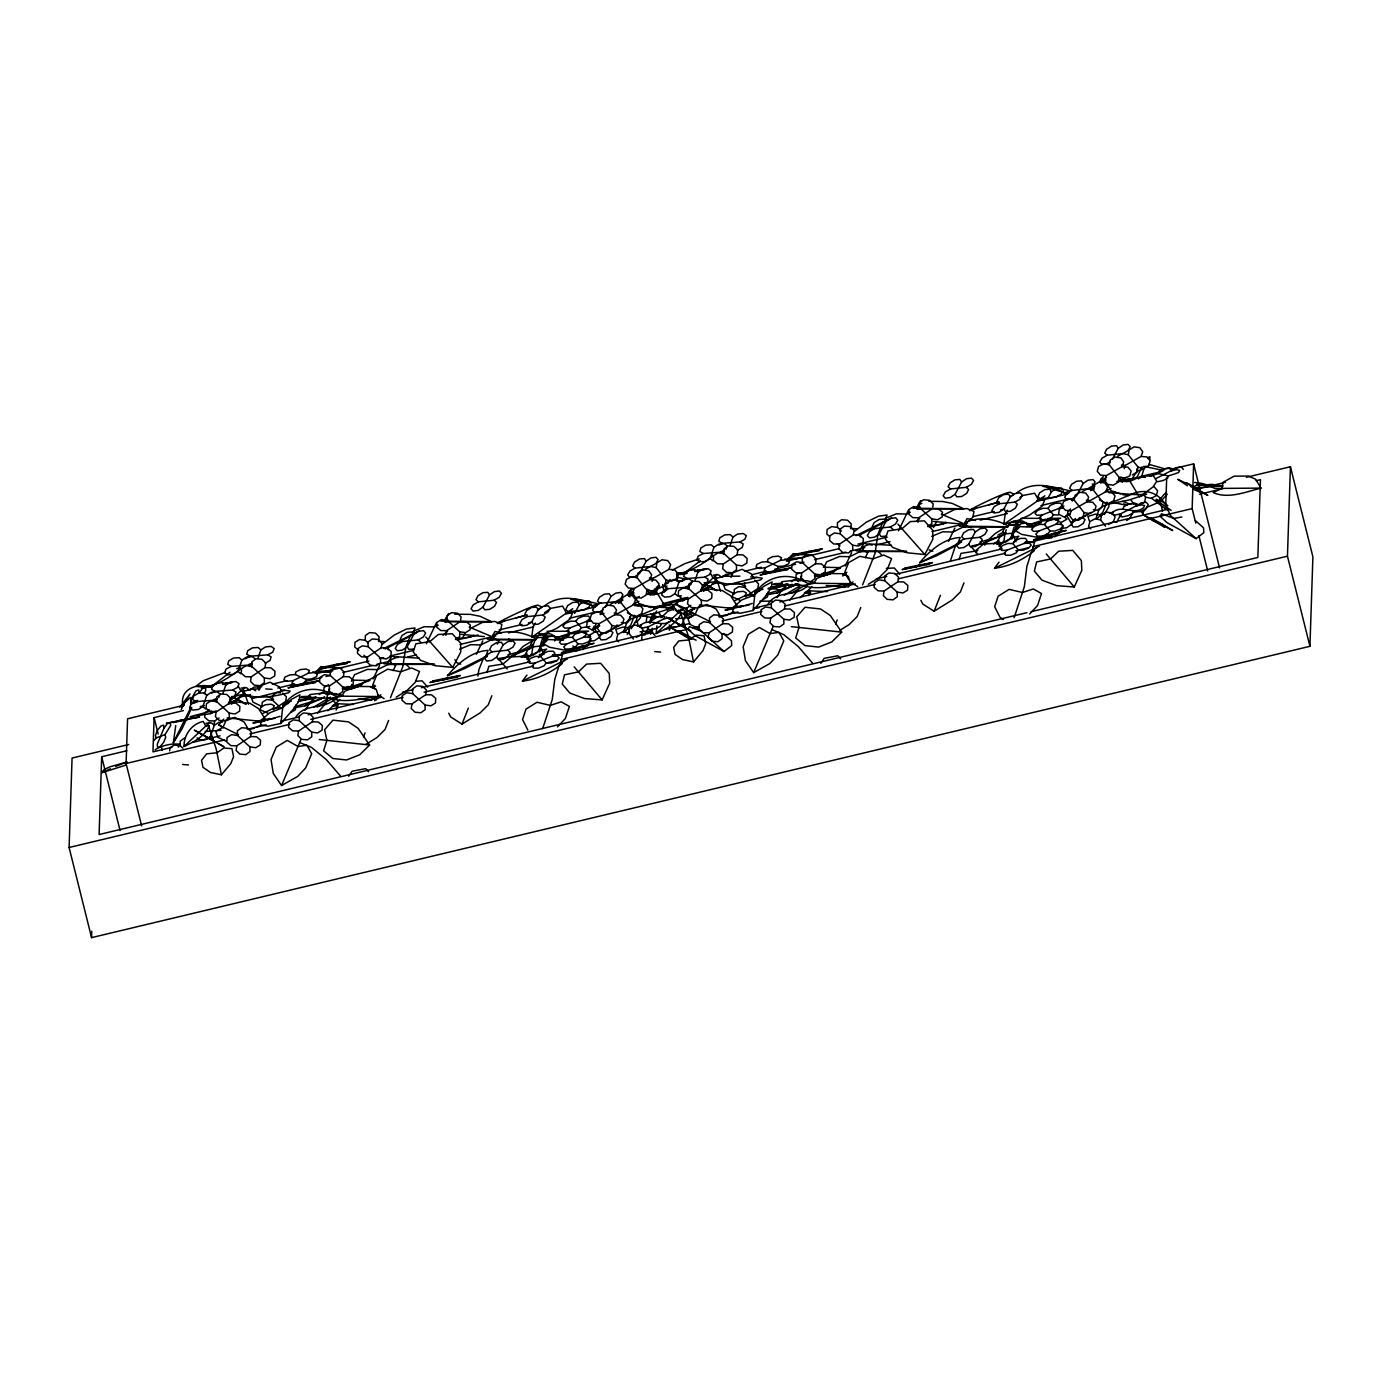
<?xml version="1.0" encoding="UTF-8"?>
<svg xmlns="http://www.w3.org/2000/svg" width="1382" height="1382" viewBox="0 0 1382 1382"><rect width="100%" height="100%" fill="white"/><g stroke="black" fill="none" stroke-linecap="round" stroke-linejoin="round"><path stroke-width="1.5" d="M1246.391 477.274L1290.425 466.736L1312.9 556.86L1309.929 646.31L91.575 937.635L69.1 847.494L72.071 758.062L128.681 744.518M91.575 937.635L91.782 931.243M126.868 750.737L101.681 756.766L99.107 834.538L1026.93 612.675M141.638 825.9L126.09 763.503L127.576 718.778L184.238 705.217M183.443 710.59L154.093 717.621L152.953 751.877L171.834 747.368M1166.684 477.619L1165.613 509.751L1029.331 542.331M1195.776 523.139L1192.148 508.593L1193.633 463.868L1170.554 469.379M1309.929 646.31L1287.454 556.186L1290.425 466.736M545.475 640.833L545.614 637.638L542.02 637.897M1017.584 527.941L1017.722 524.745L1008.756 525.402L995.334 533.417L987.802 540.362L984.71 545.182M1149.755 459.688L1149.928 456.682L1147.63 457.701M169.692 750.892L169.9 747.8L174.426 745.002L180.282 745.831L182.908 748.249M261.924 706.91L262.235 702.263L266.761 699.465L272.6 700.294L281.375 708.361M295.696 705.096L295.385 709.726L290.859 712.525M388.169 649.765L388.377 646.672M641.714 639.555L642.025 634.925L646.534 632.11L652.39 632.939L655.016 635.357M677.025 601.274L676.817 604.366L680.911 607.907L686.802 608.08L690.845 605.368M734.032 594.018L734.343 589.388L738.869 586.573L744.725 587.402L753.484 595.469M767.805 592.204L767.494 596.834L762.985 599.65M860.278 536.872L860.485 533.78M590.598 638.121L590.339 641.473L582.72 649.678M1062.706 525.246L1062.447 528.598L1054.846 536.786M184.065 746.453C183.668 735.017 191.856 723.736 203.223 721.456L205.78 726.051L209.218 725.688C205.192 736.243 193.774 741.961 184.065 746.453L209.667 722.389M661.062 617.685L668.007 611.172L675.332 608.564L677.888 613.159L681.326 612.813C677.301 623.351 665.882 629.069 656.174 633.561L656.934 625.839M191.839 707.601L181.975 728.97L173.337 742.756L175.739 725.55M646.258 622.125L646.845 616.32M280.926 723.408L294.28 708.085L299.272 700.536L299.911 694.818L291.516 699.309L282.671 707.705L269.628 712.853L261.163 720.177L260.611 725.205L268.143 726.155L280.926 723.408L282.999 704.889M753.035 610.516L766.388 595.21L771.398 587.644L772.037 581.926L763.624 586.417L754.797 594.813L741.737 599.961L733.289 607.303L732.719 612.312L740.268 613.263L753.035 610.516L755.108 591.997M629 629.449L634.649 615.249M1101.109 516.557L1106.965 501.96M544.56 612.744L550.917 608.322L562.56 606.128L566.499 613.021L572.528 613.107L569.937 619.205L557.292 628.015L547.151 632.818L531.725 637.257L533.107 626.633L535.335 623.109M1019.847 497.641L1023.026 495.43L1034.669 493.236L1038.608 500.129L1044.637 500.215L1042.045 506.313L1029.4 515.123L1019.26 519.943L1003.833 524.365L1005.215 513.741L1007.461 510.217M374.677 700.778L375.334 696.511M477.913 676.092L478.898 669.7L483.769 657.417L487.587 655.673M950.35 561.075L955.878 544.543L961.613 541.917L919.6 562.768C929.896 550.572 943.561 538.514 960.196 537.477L957.726 543.834L959.073 543.903L937.1 555.547L919.6 562.768M213.968 725.55L214.694 720.955L219.082 718.035M216.11 712.041L215.385 716.636L219.168 720.368L225.059 720.851L229.308 717.811L229.205 713.147L216.801 701.711L210.945 700.899L206.436 703.697L206.125 708.344L210.219 711.868L216.11 712.041L229.896 702.816L235.804 702.989L239.898 706.513L239.587 711.16L235.061 713.958L229.205 713.147M229.896 702.816L230.621 698.221L226.838 694.49L220.947 693.989L216.698 697.046L216.801 701.711M236.806 745.796L236.08 750.391L239.863 754.123L245.754 754.624L250.004 751.566L249.9 746.902L237.497 735.466L231.64 734.654L227.114 737.452L226.803 742.099L230.915 745.624L236.806 745.796L250.591 736.571L256.482 736.744L260.576 740.268L260.265 744.915L255.756 747.714L249.9 746.902M251.213 676.852L250.505 681.447L254.288 685.178L260.179 685.679L264.411 682.622L264.325 677.957L251.904 666.521L246.065 665.709L241.539 668.508L241.228 673.155L245.322 676.679L251.213 676.852L265.016 667.627L270.907 667.8L275.001 671.324L274.69 675.971L270.164 678.769L264.325 677.957M250.591 736.571L251.317 731.976L247.533 728.245L241.643 727.744L237.393 730.802L237.497 735.466M265.016 667.627L265.724 663.032L261.941 659.3L256.05 658.799L251.818 661.857L251.904 666.521M273.256 709.709L285.711 701.382L286.42 696.787L282.636 693.056M298.581 731.026L297.856 735.621L301.639 739.353L307.53 739.854L311.779 736.796L311.676 732.132L299.272 720.696L293.416 719.884L288.89 722.682L288.579 727.329L292.673 730.853L298.581 731.026L312.367 721.801L318.257 721.974L322.351 725.498L322.041 730.145L317.532 732.944L311.676 732.132M312.367 721.801L313.092 717.206L309.292 713.475L303.401 712.974L299.168 716.031L299.272 720.696M329.572 685.835L323.682 685.662L319.588 682.138L319.898 677.491L324.425 674.692L330.281 675.504L342.684 686.94L348.523 687.752L353.049 684.954L353.36 680.307L349.266 676.783L343.375 676.61L329.572 685.835L328.864 690.43L332.647 694.161L336.569 694.49M343.375 676.61L344.101 672.015L340.3 668.283L334.409 667.8L330.177 670.84L330.281 675.504L326.014 676.506M367.439 657.003L366.714 661.598L370.497 665.329L376.388 665.83L380.637 662.773L380.534 658.108L368.13 646.69L362.274 645.86L357.748 648.676L357.437 653.306L361.531 656.847L367.439 657.003L381.225 647.795L387.115 647.968L391.21 651.492L390.899 656.122L386.39 658.938L380.534 658.108M381.225 647.795L381.95 643.2L378.167 639.469L372.276 638.968L368.027 642.025L368.13 646.69M411.957 703.904L411.249 708.5L415.032 712.231L420.923 712.732L425.155 709.674L425.069 705.01L412.648 693.591L406.809 692.762L402.283 695.578L401.972 700.208L406.066 703.749L411.957 703.904L425.76 694.697L431.65 694.87L435.745 698.394L435.434 703.023L430.908 705.839L425.069 705.01M425.76 694.697L426.468 690.102L422.685 686.37L416.794 685.869L412.562 688.927L412.648 693.591M445.868 635.288L446.593 630.693L460.379 621.485L466.27 621.641L470.364 625.182L470.053 629.812L465.544 632.628L459.688 631.799L447.284 620.38L441.428 619.551L436.902 622.366L436.591 626.996L440.685 630.52L446.593 630.693M460.621 619.948L461.104 616.89L457.304 613.159L451.43 612.658L447.181 615.716L447.284 620.38M686.094 612.658L686.802 608.08M688.219 599.149L687.493 603.744L691.294 607.475L697.184 607.976L701.417 604.919L701.313 600.254L688.91 588.818L683.071 588.006L678.545 590.805L678.234 595.452L682.328 598.976L688.219 599.149L702.021 589.924L707.912 590.097L712.006 593.621L711.695 598.268L707.169 601.066L701.313 600.254M702.021 589.924L702.73 585.329L698.947 581.597L693.056 581.114L688.806 584.154L688.91 588.818M708.914 632.904L708.189 637.499L711.989 641.231L717.863 641.732L722.112 638.674L722.009 634.01L709.605 622.591L703.749 621.762L699.24 624.56L698.929 629.207L703.023 632.731L708.914 632.904L722.7 623.679L728.608 623.852L732.702 627.393L732.391 632.023L727.865 634.822L722.009 634.01M723.339 563.96L722.613 568.555L726.396 572.286L732.287 572.787L736.537 569.73L736.433 565.065L724.03 553.646L718.174 552.817L713.648 555.616L713.337 560.263L717.431 563.787L723.339 563.96L737.124 554.735L743.015 554.908L747.109 558.449L746.798 563.079L742.289 565.877L736.433 565.065M722.7 623.679L723.425 619.084L719.642 615.353L713.751 614.869L709.502 617.927L709.605 622.591M737.124 554.735L737.85 550.14L734.049 546.408L728.176 545.925L723.926 548.982L724.03 553.646M745.485 596.748L757.82 588.507L758.545 583.912L754.745 580.181M770.69 618.134L769.964 622.729L773.747 626.461L779.638 626.962L783.888 623.904L783.784 619.24L771.381 607.821L765.524 606.992L761.016 609.79L760.705 614.437L764.799 617.961L770.69 618.134L784.475 608.909L790.366 609.082L794.46 612.606L794.149 617.253L789.64 620.052L783.784 619.24M784.475 608.909L785.201 604.314L781.417 600.583L775.527 600.099L771.277 603.157L771.381 607.821M801.698 572.943L795.79 572.77L791.696 569.246L792.007 564.599L796.533 561.8L802.389 562.629L814.793 574.048L820.649 574.86L825.158 572.062L825.469 567.432L821.374 563.891L815.484 563.735L801.698 572.943L800.973 577.538L804.756 581.269M815.484 563.735L816.209 559.14L812.426 555.391L806.535 554.908L802.286 557.965L802.389 562.629M852.642 545.216L852.746 549.881L848.496 552.938L842.623 552.455L838.822 548.723L839.548 544.128L853.333 534.903L859.241 535.076L863.335 538.6L863.024 543.247L858.498 546.045L852.642 545.216L840.239 533.798L834.383 532.986L829.874 535.784L829.563 540.431L833.657 543.955L839.548 544.128M853.333 534.903L854.059 530.308L850.275 526.577L844.385 526.076L840.135 529.133L840.239 533.798M884.083 591.03L883.357 595.625L887.14 599.356L893.031 599.84L897.281 596.782L897.177 592.118L884.774 580.699L878.917 579.887L874.391 582.686L874.08 587.333L878.175 590.857L884.083 591.03L897.868 581.805L903.759 581.977L907.853 585.502L907.542 590.149L903.033 592.947L897.177 592.118M897.868 581.805L898.594 577.21L894.793 573.478L888.92 572.977L884.67 576.035L884.774 580.699M917.976 522.396L918.702 517.801L931.14 509.492M932.729 507.056L933.213 503.998L929.43 500.267L923.539 499.766L919.289 502.823L919.393 507.488L931.796 518.906L937.652 519.736L942.178 516.937L942.489 512.29L938.395 508.766M602.068 612.986L602.984 608.132L607.855 605.161L613.591 605.955L616.527 609.998L614.817 614.731L599.132 623.662L593.31 623.213L590.028 619.361L591.341 614.558L596.437 611.863L602.068 612.986L611.88 625.424L617.495 626.547L622.591 623.835L623.921 619.032L620.622 615.18L614.817 614.731M611.88 625.424L610.965 630.261L606.076 633.25L600.358 632.455L597.404 628.413L599.132 623.662M633.802 604.539L639.607 604.988L642.906 608.84L641.576 613.643L636.48 616.337L630.866 615.215L621.036 602.777L621.969 597.94L626.841 594.968L632.576 595.746L635.513 599.805L633.802 604.539L618.1 613.47L614.23 613.159M637.171 577.797L638.087 572.96L642.958 569.971L648.694 570.766L651.648 574.808L649.92 579.559L634.234 588.49L628.43 588.041L625.13 584.189L626.461 579.386L631.539 576.674L637.171 577.797L646.983 590.235L652.615 591.358L657.711 588.663L659.024 583.86L655.742 580.008L649.92 579.559M630.866 615.215L629.933 620.069L625.061 623.04L621.244 622.522M633.44 639.054L628.534 632.835L629.449 627.981L634.321 625.01L640.056 625.787L643.01 629.847L641.283 634.58L636.307 637.413M646.983 590.235L646.068 595.089L641.196 598.061L635.461 597.266L632.524 593.223L634.234 588.49M668.905 569.349L674.71 569.799L678.009 573.651L676.696 578.453L671.6 581.148L665.969 580.025L656.156 567.605L657.072 562.75L661.943 559.779L667.679 560.556L670.615 564.616L668.905 569.349L653.22 578.281L649.35 577.987M665.969 580.025L665.053 584.88L660.181 587.851L656.346 587.333M1074.177 500.094L1075.092 495.257L1079.964 492.268L1085.699 493.063L1088.636 497.105L1086.926 501.856L1071.24 510.787L1065.418 510.338L1062.136 506.486L1063.449 501.683L1068.545 498.971L1074.177 500.094L1083.989 512.532L1089.621 513.655L1094.699 510.96L1096.03 506.158L1092.73 502.305L1086.926 501.856M1083.989 512.532L1083.073 517.386L1078.202 520.358L1072.467 519.563L1069.513 515.521L1071.24 510.787M1105.911 491.647L1111.715 492.096L1115.015 495.948L1113.685 500.75L1108.606 503.445L1102.974 502.322L1093.162 489.902L1094.078 485.047L1098.949 482.076L1104.684 482.854L1107.621 486.913L1105.911 491.647L1090.225 500.578L1086.338 500.284M1109.28 464.905L1110.195 460.068L1115.084 457.097L1120.802 457.874L1123.756 461.933L1122.029 466.667L1106.343 475.598L1100.538 475.149L1097.239 471.297L1098.569 466.494L1103.665 463.782L1109.28 464.905L1119.092 477.343L1124.723 478.466L1129.82 475.771L1131.132 470.968L1127.85 467.116L1122.029 466.667M1102.974 502.322L1102.059 507.177L1097.187 510.148L1093.352 509.63M1105.548 526.162L1100.642 519.943L1101.575 515.089L1106.446 512.117L1112.182 512.912L1115.119 516.954L1113.408 521.688L1108.416 524.538M1119.092 477.343L1118.176 482.197L1113.305 485.168L1107.569 484.374L1104.633 480.331L1106.343 475.598M1141.014 456.457L1146.835 456.906L1150.118 460.759L1148.805 465.561L1143.709 468.273L1138.077 467.151L1128.265 454.713L1129.18 449.858L1134.069 446.887L1139.787 447.682L1142.741 451.724L1141.014 456.457L1125.328 465.388L1121.458 465.095M1138.077 467.151L1137.161 471.988L1132.29 474.959M1143.501 494.549L1145.574 497.192L1144.659 502.046L1139.787 505.017L1135.952 504.482M595.901 624.388L594.986 629.086L598.976 635.755L619.015 625.303M630.088 593.897L631.004 589.198M1102.197 481.022L1103.112 476.306M295.333 674.571L295.869 671.928L300.464 669.579L306.182 669.009L309.413 670.598L308.082 673.328L293.243 680.583L287.473 681.326L283.915 679.892L284.847 677.197L289.684 674.952L295.333 674.571L305.992 679.322L311.641 678.942L316.478 676.696L317.411 674.001L313.852 672.568L308.082 673.328M305.992 679.322L305.457 681.982L300.861 684.332L295.143 684.902L291.913 683.313L293.243 680.583M767.442 561.697L767.977 559.036L772.573 556.687L778.291 556.117L781.521 557.706L780.191 560.436L765.369 567.691L759.582 568.434L756.04 567.017L756.973 564.322L761.793 562.059L767.442 561.697L778.101 566.43L783.749 566.067L788.586 563.804L789.519 561.109L785.961 559.693L780.191 560.436M778.101 566.43L777.565 569.09L772.987 571.44L767.252 572.01L764.039 570.42L765.369 567.691M651.077 621.658L651.751 619.516L656.312 617.08L661.892 615.923L664.915 616.752L663.464 619.067L648.728 626.633L643.096 627.946L639.745 627.29L640.799 625.044C650.196 617.218 662.013 628.482 671.393 620.639L672.447 618.41L669.095 617.737L663.464 619.067M661.114 624.042L660.458 626.184L655.88 628.62L650.317 629.777L647.294 628.948L648.728 626.633M1123.186 508.783L1123.86 506.624L1128.438 504.205L1134 503.031L1137.023 503.86L1135.589 506.175L1120.837 513.741L1115.205 515.071L1111.854 514.398L1112.907 512.169C1122.305 504.326 1134.121 515.59 1143.519 507.764L1144.572 505.518L1141.221 504.862L1135.589 506.175M1133.24 511.15L1132.566 513.292L1128.006 515.728L1122.426 516.885L1119.403 516.056L1120.837 513.741M1149.617 476.185L1158.306 473.594L1158.962 471.435L1163.54 469.016L1169.103 467.842L1172.143 468.688L1170.692 470.986L1155.957 478.552M1170.692 470.986L1176.324 469.673L1179.675 470.346L1178.621 472.575L1168.343 475.961L1167.686 478.103L1163.108 480.539L1157.546 481.713M486.982 672.447L488.9 666.279L502.962 664.051L511.34 656.916L525.367 656.174L529.531 660.872M959.091 559.555L961.008 553.387L975.07 551.159L983.448 544.024L997.493 543.281L1001.639 547.98M542.677 728.625L552.264 699.499L554.752 679.408L559.105 665.347L564.34 660.51M1014.146 617.668L1024.373 586.607L1026.861 566.516L1031.214 552.455L1036.448 547.618M216.974 698.463L213.623 700.242L196.037 701.59L190.992 704.25L189.559 707.826L192.634 710.054L198.265 709.502L202.86 706.53L206.782 695.301L211.394 692.33L217.009 691.777L220.084 694.006L218.65 697.582M223.003 693.038L225.767 685.092L230.362 682.121L235.994 681.568L239.069 683.796L237.635 687.372L232.591 690.033L215.022 691.38L211.653 693.159M197.056 737.867L200.131 740.096L205.763 739.543L210.358 736.571L214.279 725.343L218.874 722.371L222.64 722.009M252.077 663.274L248.725 665.053L231.14 666.4L226.112 669.061L224.679 672.637L227.736 674.865L233.368 674.312L237.98 671.341L241.885 660.112L246.497 657.141L252.129 656.588L255.204 658.817M258.106 657.849L260.87 649.92L265.482 646.931L271.114 646.396L274.189 648.607L272.738 652.183L267.711 654.861L250.125 656.191L245.098 658.851M336.12 710.072L338.314 703.784M674.986 593.638L678.89 582.409L683.503 579.438L689.134 578.885L692.209 581.114L690.758 584.69L685.731 587.35L668.145 588.697L663.118 591.358L661.667 594.934L664.742 597.162L670.374 596.609L674.986 593.638L677.716 596.057L681.395 595.849M695.111 580.146L697.875 572.217L702.488 569.229L708.12 568.693L711.177 570.904L709.743 574.48L704.716 577.158L687.13 578.488L682.103 581.148M694.749 609.117L691 609.479L686.388 612.451L682.466 623.679L677.871 626.651M701.728 561.783L705.494 561.42L710.089 558.449L714.01 547.22L718.605 544.249L724.237 543.696L727.312 545.925L725.878 549.5M730.214 544.957L732.996 537.028L737.591 534.057L743.222 533.504L746.297 535.715L744.863 539.308L739.819 541.969L722.25 543.299L718.882 545.078M808.781 595.607L810.422 590.891M652.079 581.442L653.22 578.281M1124.188 468.55L1125.328 465.388M447.474 675.66L485.6 656.726L488.088 650.369C471.452 651.388 457.788 663.464 447.474 675.66L464.991 668.439L485.341 657.746M363.501 736.848L365.073 732.857M390.484 697.685L402.87 666.418L405.807 647.26L410.679 634.994L416.397 632.369M388.618 720.454L385.025 729.506L376.958 737.522L366.04 744.293M448.735 713.198L450.705 716.964L462.003 724.116L468.308 708.171M491.854 695.768L488.261 704.82L480.193 712.836L462.003 724.116M627.549 622.487L628.879 619.136M835.609 623.956L837.198 619.965M862.593 584.811L874.979 553.526L877.915 534.368L882.787 522.102L888.522 519.477M860.744 607.562L857.151 616.631L849.066 624.647L839.98 630.278M920.844 600.306L922.813 604.072L934.111 611.224L940.434 595.279M963.962 582.876L960.386 591.945L952.302 599.961L934.111 611.224M163.905 728.279L157.289 744.259L157.548 747.403L160.295 746.522L163.767 742.203L165.754 737.159L165.011 734.619L170.712 725.377L170.211 722.527L167.326 723.753L163.905 728.279L163.646 725.135L160.917 725.999L157.444 730.335L155.44 735.379L156.183 737.919L153.851 740.666M281.548 785.529L297.717 776.425L305.681 767.943L311.676 753.743L306.89 745.261L298.011 746.47L287.249 740.407L276.296 747.075L271.027 759.547L273.308 773.488L281.548 785.529L300.965 739.456M753.656 672.654L769.826 663.533L777.79 655.068L783.784 640.851L778.999 632.369L770.12 633.578L759.374 627.514L748.405 634.183L743.136 646.672L745.416 660.613L753.656 672.654L773.074 626.582M204.363 693.609L205.832 690.188L205.331 687.355L202.446 688.564L199.008 693.09L198.749 689.946L196.019 690.81L190.543 700.19L191.286 702.73L197.54 700.398M623.334 632.559L624.802 629.155M676.472 580.716L677.94 577.313L677.439 574.463M258.918 690.361L260.991 685.558L269.974 682.207L279.043 686.647L281.703 691.017M731.026 577.469L733.116 572.666L742.082 569.315L751.152 573.755L753.812 578.125M602.12 699.897L609.704 683.192L609.255 673.483L600.634 663.291L586.573 664.103L578.419 671.859L564.495 674.831L562.267 684.09L569.833 693.038L584.569 698.566L602.12 699.897L574.169 666.85M1074.246 587.005L1081.83 570.3L1081.363 560.591L1072.743 550.399L1058.698 551.211L1050.527 558.984L1036.604 561.938L1034.375 571.198L1041.959 580.146L1056.694 585.674L1074.246 587.005L1046.278 553.957M1141.636 476.531L1143.951 468.774L1146.127 466.131M351.374 681.24L354.518 674.71L367.405 669.372L377.614 669.596L390.64 663.205L395.753 665.26L393.162 670.633M373.105 678.942L379.549 665.571M426.364 643.77L436.401 622.902M476.341 654.256L482.784 640.885M497.261 644.167L498.988 640.574L493.875 638.519L480.85 644.91L470.64 644.686L459.584 649.264M664.5 590.978L666.953 585.882M669.959 579.663L668.352 582.979L664.88 584.292L662.686 586.935M824.277 566.724L826.626 561.835L839.513 556.48L849.723 556.704L862.748 550.312L867.879 552.368L865.287 557.758M845.214 566.05L851.658 552.679M898.473 530.878L908.527 510.01M948.449 541.364L954.893 527.993M1136.626 478.086L1142.068 466.77M262.476 713.63L272.962 708.517L274.292 705.787L271.079 704.198L265.344 704.751L260.749 707.118L260.213 709.761L267.762 713.112M734.602 600.755L745.071 595.625L746.418 592.895L743.188 591.306L737.452 591.876L732.875 594.225L732.339 596.869L739.871 600.237M594.312 626.029L592.412 629.898L594.83 632.058L598.147 631.712M669.303 630.365L671.186 626.495M1099.64 481.817L1101.54 477.947M1132.031 478.777L1136.989 471.4L1143.951 468.774M181.249 709.467L184.652 702.609L190.457 697.461L191.545 703.334M173.337 742.756L190.975 707.169M654.222 594.865L656.761 589.734L659.663 587.16M649.16 622.384L653.807 613.003M665.917 588.577L664.016 592.394L662.565 584.569M656.623 610.965L649.989 623.386M452.709 667.42L460.759 652.045L460.586 643.114L452.277 633.733L438.249 634.476L429.871 641.611L415.809 643.839L413.253 652.062L420.543 660.302L435.14 665.692L452.709 667.42L425.777 636.998M924.817 554.528L932.867 539.153L932.695 530.239L924.403 520.859L910.358 521.584L901.98 528.719L887.918 530.947L885.361 539.17L892.668 547.41L907.266 552.8L924.817 554.528L897.903 524.106M407.172 646.811L413.684 634.58L418.504 631.298L423.566 630.658L425.621 633.042L423.393 636.947L418.262 639.883L402.577 641.507L397.463 644.461L395.217 648.365L397.29 650.749L402.335 650.093L407.172 646.811L408.882 649.419L413.788 649.039M462.607 637.931L465.181 633.111M482.992 607.147L489.504 594.916L494.324 591.634L499.386 590.978L501.441 593.362L499.213 597.283L494.082 600.22L478.414 601.844L473.283 604.78L471.037 608.685L473.11 611.069L478.155 610.429L482.992 607.147L484.702 609.738L489.608 609.358L494.601 606.249L496.501 602.379L494.082 600.22M496.604 657.124L503.117 644.876L507.954 641.611L512.998 640.954L515.071 643.338L512.826 647.242L507.712 650.179L492.027 651.82L486.896 654.757L484.667 658.661L486.723 661.045L491.785 660.389L496.604 657.124L498.315 659.715L503.238 659.335L508.213 656.225L510.113 652.356L507.712 650.179M531.725 621.935L538.22 609.704L543.057 606.422L548.118 605.765L550.174 608.149L547.928 612.053L542.815 615.007L527.129 616.631L522.016 619.568L519.77 623.472L521.843 625.856L526.888 625.2L531.725 621.935L533.435 624.526L538.341 624.146L543.333 621.036L545.216 617.167L542.815 615.007M554.597 640.954L556.1 638.346L554.027 635.962L548.982 636.618L544.145 639.901L537.633 652.131L532.813 655.396L527.751 656.053L525.696 653.669L527.924 649.765L533.055 646.828L544.145 645.67M574.653 613.366L579.248 604.711L584.085 601.429L589.147 600.773L591.202 603.157M605.212 607.303L611.017 596.368L615.854 593.085L620.915 592.446L622.971 594.83L620.725 598.734L615.612 601.671L599.926 603.295L594.813 606.249L592.567 610.153L594.64 612.537L599.684 611.88L602.915 609.704M589.527 641.283L594.571 640.626L599.408 637.361L601.481 633.474M645.429 569.177L655.845 563.545L658.091 559.641L656.018 557.257L650.974 557.913L646.137 561.178L639.624 573.426L634.804 576.691L629.743 577.348L627.687 574.964L629.916 571.06L635.046 568.123L650.732 566.482L656.156 567.605M879.28 533.936L885.793 521.688L890.63 518.423L895.674 517.766L897.747 520.15L895.501 524.054L890.371 526.991L874.702 528.632L869.572 531.569L867.343 535.473L869.399 537.857L874.461 537.201L879.28 533.936L880.99 536.527L885.897 536.147M933.386 527.578L936.08 522.517M955.1 494.255L961.613 482.024L966.45 478.742L971.494 478.103L973.567 480.487L971.321 484.391L966.208 487.328L950.522 488.952L945.392 491.906L943.163 495.81L945.219 498.194L950.28 497.537L955.1 494.255L956.81 496.864L961.734 496.483L966.709 493.357L968.609 489.487L966.208 487.328M968.73 544.232L975.226 532.001L980.063 528.719L985.124 528.062L987.18 530.446L984.934 534.35L979.821 537.304L964.135 538.928L959.022 541.865L956.776 545.769L958.832 548.153L963.893 547.514L968.73 544.232L970.44 546.823L975.347 546.443L980.339 543.333L982.222 539.464L979.821 537.304M1003.833 509.042L1010.346 496.812L1015.165 493.529L1020.227 492.873L1022.283 495.274L1020.054 499.178L1014.924 502.115L999.255 503.739L994.124 506.676L991.879 510.597L993.952 512.981L998.996 512.325L1003.833 509.042L1005.543 511.634L1010.449 511.254L1015.442 508.144L1017.342 504.275L1014.924 502.115M1028.208 525.454L1026.152 523.07L1021.091 523.726L1016.254 527.008L1009.758 539.239L1004.921 542.521M1048.109 497.935L1051.374 491.819L1054.587 489.643M1083.142 483.475L1076.63 495.723L1071.793 498.988L1066.749 499.645L1064.676 497.261L1066.921 493.357L1072.052 490.42L1087.72 488.779L1092.851 485.842L1095.08 481.938L1093.024 479.554L1087.962 480.21L1083.142 483.475L1081.432 480.884L1076.526 481.264L1071.534 484.374L1069.633 488.243L1072.052 490.42M1061.635 528.39L1066.697 527.751L1071.516 524.469L1073.589 520.582M1112.424 459.239L1118.245 448.304L1123.082 445.021L1128.144 444.365L1130.2 446.749L1127.954 450.653L1122.84 453.59L1107.155 455.231L1102.041 458.168L1099.796 462.072L1101.851 464.456L1106.913 463.799L1110.126 461.623M590.46 604.47L588.957 607.061L583.843 610.015L568.157 611.639L565.756 609.479L567.657 605.61L572.632 602.483L577.555 602.103L579.248 604.711M588.214 637.603L589.699 634.994L594.83 632.058M617.115 624.871L615.629 627.48L610.498 630.417L612.917 632.593L611.017 636.463L606.024 639.572L601.118 639.952L599.408 637.361M645.74 632.818L647.985 628.896M1062.568 491.577L1061.082 494.186L1055.952 497.123L1040.283 498.747L1036.863 500.716M1060.322 524.711L1061.808 522.102L1066.939 519.166L1064.537 517.006M1117.848 519.926L1120.094 516.022M387.34 663.826L391.797 656.156L398.102 657.556M444.192 621.157L448.666 613.487M490.575 639.14L495.032 631.47L501.338 632.87M859.449 550.934L863.905 543.264L872.318 545.13M916.301 508.265L920.775 500.595M962.684 526.248L967.141 518.578L975.554 520.444M304.886 710.434L310.069 702.419L316.081 696.856M513.62 656.467L523.208 646.31L536.648 638.294M777.012 597.542L782.177 589.527L788.206 583.981M181.768 707.463L190.042 693.937L179.764 707.273M655.033 592.843L659.611 585.951M348.661 776.235L352.116 771.242L365.712 768.634L368.528 771.726M820.77 663.343L824.225 658.35L837.837 655.759L840.636 658.834M651.872 594.381L657.884 586.123M126.056 765.075L101.698 772.745L104.065 769.532L109.8 766.855L127.109 761.966M553.75 654.826L562.543 654.636L560.453 662.41L562.077 663.723C550.779 672.861 536.942 679.426 522.431 681.119L526.957 675.038M1025.859 541.951L1034.669 541.744L1032.561 549.518L1034.185 550.831C1022.887 559.969 1009.067 566.534 994.539 568.227L999.065 562.146M629.397 626.167L626.098 630.555L623.8 631.557L626.495 623.437L629.76 619.482L636.722 616.838L636.791 619.551L631.125 628.793M1101.506 513.275L1098.206 517.663L1095.909 518.682L1098.604 510.563L1101.886 506.589L1108.848 503.946L1108.9 506.658L1104.339 514.501M540.707 656.485L542.936 653.531L548.291 651.319L553.353 651.233L554.925 653.358L551.988 656.312L534.955 663.066L529.703 663.343L527.769 661.391L530.36 658.419L535.836 656.346L540.707 656.485L546.236 662.911L551.107 663.032L556.583 660.959L559.174 658.005L557.24 656.035L551.988 656.312M575.81 621.295L578.039 618.341L583.394 616.13L588.473 616.061L590.045 618.169L587.108 621.14L570.058 627.877L564.823 628.171L562.871 626.201L565.463 623.23L570.939 621.157L575.81 621.295L581.338 627.722L589.872 626.478M546.236 662.911L544.007 665.848L538.652 668.076L533.59 668.145L532.018 666.038L534.955 663.066M572.407 637.396L574.636 634.442L579.974 632.23L585.052 632.161L586.624 634.269L583.688 637.24L566.655 643.995L561.403 644.271L559.451 642.302L562.042 639.348L567.518 637.275L572.407 637.396L577.935 643.822L582.807 643.96L588.283 641.887L590.874 638.916L588.922 636.947L583.688 637.24M581.338 627.722L579.127 630.676L573.772 632.887L568.693 632.956L567.121 630.848L570.058 627.877M577.935 643.822L575.707 646.776L570.351 648.987L565.273 649.056L563.718 646.949L566.655 643.995M1012.816 543.592L1015.044 540.638L1020.4 538.427L1025.479 538.358L1027.033 540.466L1024.097 543.437L1007.063 550.174L1001.829 550.468L999.877 548.499L1002.468 545.527L1007.944 543.454L1012.816 543.592L1018.344 550.019L1023.233 550.157L1028.709 548.084L1031.283 545.113L1029.348 543.143L1024.097 543.437M1047.936 508.403L1050.165 505.467L1055.503 503.238L1060.581 503.169L1062.153 505.276L1059.217 508.248L1042.183 515.002L1036.932 515.279L1034.997 513.309L1037.571 510.355L1043.047 508.282L1047.936 508.403L1053.464 514.83L1058.336 514.968M1018.344 550.019L1016.116 552.973L1010.778 555.184L1005.699 555.253L1004.127 553.145L1007.063 550.174M1044.516 524.504L1046.744 521.567L1052.099 519.338L1057.161 519.269L1058.733 521.394L1055.796 524.348L1038.763 531.103L1033.511 531.379L1031.577 529.41L1034.168 526.456L1039.627 524.383L1044.516 524.504L1050.044 530.93L1054.915 531.068L1060.391 528.995L1062.983 526.024L1061.048 524.072L1055.796 524.348M1053.464 514.83L1051.236 517.784L1045.88 519.995L1040.801 520.064L1039.247 517.956L1042.183 515.002M1050.044 530.93L1047.815 533.884L1042.46 536.095L1037.398 536.181L1035.826 534.057L1038.763 531.103M627.117 634.373L629.415 631.367M1142.361 512.912L1147.043 507.229L1158.479 502.461M295.696 717.344C304.005 703.11 322.939 709.622 334.15 699.828M317.532 713.164L326.307 702.557A44.967 14.58 81.2 0 1 329.745 688.668M339.782 699.776L327.793 710.728M526.939 659.439L531.932 653.392A44.967 14.58 81.2 0 1 547.652 638.346M767.805 604.452C776.114 590.235 795.047 596.73 806.276 586.935M789.64 600.289L798.433 589.665A44.967 14.58 81.2 0 1 799.055 584.966M811.908 586.901L799.902 597.836M975.64 552.61L977.851 549.932M999.048 546.546L1004.058 540.5A44.967 14.58 81.2 0 1 1006.182 529.703M1013.749 542.297L1018.776 536.199L1011.9 537.771L1001.57 543.506L997.424 543.903M221.414 774.784L230.811 763.59L233.575 756.662L231.951 748.664L223.919 748.008L216.974 752.793L206.661 753.829L201.53 760.29L202.964 767.321L210.427 772.452L221.414 774.784L216.179 748.854L207.991 723.961M693.539 661.909L702.937 650.697L705.684 643.77L704.077 635.772L696.027 635.115L689.082 639.918L678.787 640.937L673.639 647.415L675.072 654.429L682.553 659.56L693.539 661.909L688.288 635.979L680.099 611.086M634.545 622.695L637.137 621.727L640.626 617.599M594.571 607.113L597.162 604.159L600.807 602.777M1066.679 494.22L1069.271 491.266M223.849 719.072L218.874 724.634L223.279 727.882M694.714 607.562L691 611.742L695.388 614.99M546.184 639.693L542.867 643.39L549.518 647.26L563.821 649.955L577.538 650.801M1017.187 528.045L1014.975 530.498L1021.626 534.368L1035.93 537.062L1051.616 538.03M315.977 672.049L321.021 666.521L324.58 668.128M788.086 559.157L793.147 553.629L796.688 555.236M380.914 694.749L375.835 700.208L370.635 697.184M847.943 587.315L853.022 581.857M1167.306 494.238L1160.379 501.666L1159.602 498.211M557.551 726.88L565.445 718.415L569.384 706.444L561.196 701.831L550.33 705.39L537.028 702.263L526.006 709.087L522.551 719.59L527.855 730.128M1029.659 613.988L1037.554 605.523L1041.492 593.552L1033.304 588.957L1022.438 592.498L1009.136 589.371L998.132 596.195L994.66 606.715L999.963 617.236L1003.28 619.568M618.462 603.485L622.798 598.942M1090.571 490.61L1094.907 486.049M621.727 599.097L615.18 603.485M598.976 635.755L601.896 632.852M1070.566 508.956L1068.01 511.495L1067.094 516.194L1071.085 522.88L1091.124 512.411M1071.085 522.88L1075.472 518.509M369.581 745.019L359.717 754.779L346.519 759.979L332.872 758.493L323.578 750.841L326.895 740.355L324.632 729.679L332.941 720.16L348.471 721.87L358.214 728.418L369.581 745.019L319.242 739.525M841.69 632.127L831.843 641.887L818.628 647.087L804.98 645.601L795.687 637.948L799.003 627.463L796.74 616.787L805.05 607.285L820.58 608.978L830.323 615.526L841.69 632.127L791.368 626.633M228.479 702.522L244.787 687.217M234.456 702.626L242.368 695.215L244.32 690.516L240.883 690.862L238.326 686.267M700.588 589.63L716.895 574.325M656.174 633.561L668.577 621.9M671.687 618.981L681.775 609.514M706.582 589.751L714.477 582.323L716.429 577.624L713.008 577.97L710.452 573.375M442.983 635.357L447.613 631.159M916.646 521.083L919.738 518.285M494.514 635.72L500.733 630.175L501.873 624.388L494.981 621.468L482.456 622.436L471.383 627.981M968.177 521.446L972.842 517.283L973.982 511.495L967.089 508.576L954.565 509.543L943.491 515.089M538.341 657.728L546.667 649.091L539.775 650.663L529.461 656.381L521.169 657.21M382.693 643.943L394.198 635.098L406.377 629.052L414.997 627.929L412.51 634.286L413.874 634.355L385.215 649.004M357.489 687.286L364.053 682.224L376.25 676.178M854.819 531.068L866.307 522.206L878.503 516.16L887.106 515.037L884.635 521.411L885.983 521.48L858.999 535.37M701.676 631.349L689.463 626.668L687.908 629.155L695.042 635.599L724.013 651.527L731.683 645.601L731.458 640.782L723.339 633.457M829.597 574.394L836.162 569.332L848.358 563.286M1181.852 517.006L1173.784 518.457L1161.571 513.776L1160.016 516.263L1167.151 522.724L1196.121 538.635L1203.808 532.709L1203.567 527.907L1195.447 520.565M210.254 687.493L230.034 672.274M672.395 570.092L685.092 563.528L699.309 558.881M682.363 574.601L700.519 560.643M231.364 704.233L234.698 701.762L249.969 703.317L258.589 708.638L264.929 718.623M703.473 591.341L706.824 588.87L722.078 590.425L730.698 595.763L737.038 605.748M590.252 620.052L587.125 622.349L586.555 627.152L592.36 630.037L599.684 625.804M592.36 630.037L598.872 625.2M1063.933 506.002L1059.234 509.474L1058.681 514.277L1064.468 517.144L1069.962 513.966M1064.468 517.144L1069.357 513.517M211.705 710.935L190.25 716.671L210.738 713.63L213.864 711.35M667.299 609.808L680.998 599.805M685.679 597.68L662.375 603.779L682.846 600.738L687.528 597.318M1139.407 496.933L1153.106 486.913L1156.734 481.264L1153.314 475.598L1140.478 476.531L1129.992 481.333L1116.708 481.454M184.428 738.109L180.178 741.167L180.282 745.831M338.538 694.662L342.771 691.605L342.684 686.94M455.542 639.52L459.791 636.463L459.688 631.799M810.647 581.77L814.896 578.712L814.793 574.048M927.65 526.628L931.9 523.571L931.796 518.906M537.425 610.17L542.003 606.957L538.462 605.471C537.408 601.965 478.172 631.747 503.756 621.244M1009.534 497.278L1014.112 494.065L1010.587 492.597C1009.516 489.09 950.298 518.855 975.865 508.351M531.725 637.257L572.718 608.685M1003.833 524.365L1044.844 495.793M1136.315 506.14L1141.135 502.875L1146.196 502.219L1148.252 504.603L1146.024 508.507L1140.893 511.444L1133.05 512.256L1129.802 518.371L1126.589 520.565M287.301 702.471L291.395 701.089M760.307 588.991L759.409 589.578L762.985 589.216L756.697 591.081L759.945 590.788M343.444 689.324L347.469 686.612L353.377 686.785M815.207 576.657L818.248 574.636M632.749 588.767L629.415 590.84L627.532 594.709L629.933 596.869M652.58 619.931L657.573 616.821L662.479 616.441M1159.809 471.867L1164.801 468.74L1169.708 468.36L1171.418 470.951L1176.255 467.686L1181.299 467.03L1183.372 469.414M209.528 709.812L205.02 712.628L204.709 717.258L208.803 720.782L214.694 720.955M328.519 684.695L324.01 687.493L323.699 692.14L326.428 694.49M396.185 697.167L407.103 690.413L415.17 682.397L419.489 671.514L411.577 667.938L400.745 671.773L387.634 669.199L376.474 675.556L372.691 685.109L374.66 688.875M639.313 596.471L635.91 598.579L638.916 603.554L650.68 607.562M799.124 572.735L796.118 574.618L795.807 579.248L798.537 581.597M868.293 584.275L879.211 577.521L887.296 569.505L891.597 558.622L883.703 555.046L872.854 558.881L859.759 556.307L848.583 562.664L844.799 572.217L848.738 579.749M647.83 593.984L654.118 590.114M1119.938 481.091L1126.226 477.239M1138.302 478.915L1141.549 476.928L1145.367 477.464M319.277 694.472L324.304 691.466M313.904 707.031L330.54 697.115M332.406 698.48L317.186 707.014M521.377 656.761L526.922 653.461M791.385 581.58L796.429 578.574M784.181 595.245L800.8 585.329M804.531 585.588L790.988 593.258M993.503 543.869L999.031 540.569M324.632 696.735L320.987 698.877L294.435 706.91M328.277 694.593L331.922 692.434M532.07 646.5L526.611 649.713L507.764 654.913M796.74 583.843L793.095 586.003L766.544 594.018M1006.01 532.536L998.72 536.838L979.873 542.02M265.223 663.256L270.06 660.423L271.114 656.865L267.711 654.861M230.12 698.428L234.957 695.612L235.994 692.054L232.591 690.033M737.349 550.364L742.169 547.531L743.222 543.99L739.819 541.969M702.229 585.553L707.066 582.72L708.12 579.162L704.716 577.158M333.235 666.279L336.655 664.293L350.199 661.771L319.691 668.784L347.487 663.274L343.893 663.654M301.535 685.351L304.973 683.364L318.499 680.86L287.992 687.856L315.787 682.363L312.211 682.725M311.831 697.254L301.552 699.465L298.115 701.469L312.367 698.463L299.825 700.467M267.434 719.953L280.131 716.325M443.449 679.979L446.887 677.992L460.413 675.487L429.906 682.483L457.701 676.99L454.125 677.353M805.343 553.387L808.764 551.401L822.307 548.896L791.8 555.892L819.595 550.382L816.002 550.762M773.644 572.476L777.081 570.472L790.625 567.967L760.1 574.981L787.895 569.47L784.32 569.833M780.899 585.951L787.204 584.068L773.661 586.59L770.223 588.577L778.792 587.35L784.475 585.571L768.237 588.248M739.543 607.078L752.257 603.45M915.558 567.104L918.995 565.1L932.539 562.595L902.031 569.609L929.81 564.098L926.234 564.461M473.871 635.167L470.45 637.119L456.302 638.588M945.979 522.275L942.576 524.227L928.41 525.696M1013.006 533.124L1005.163 533.936L1000.05 536.872L997.804 540.777L999.86 543.161L1003.228 542.729M1119.437 481.368L1122.858 479.416M1079.29 517.887L1082.624 517.542L1087.738 514.588M356.746 687.113L361.946 684.142M554.441 639.261L560.643 638.933L569.315 633.993L583.152 632.04L590.736 636.446M814.741 575.862L827.127 575.206L835.799 570.265M1026.55 526.369L1032.751 526.041L1041.423 521.1L1055.278 519.166L1061.324 522.69M294.159 707.912L304.904 705.787L311.658 701.97M498.107 658.575L510.528 656.623L515.59 653.755M518.976 651.855L532.623 644.375M766.284 595.02L777.012 592.895L780.398 590.995M788.863 586.227L792.232 584.31M971.909 545.855L982.637 543.731L989.408 539.913M628.413 595.901L634.027 592.861M633.232 604.418L638.933 601.325M656.761 591.669L650.3 595.158L647.571 591.081M1100.521 483.009L1106.136 479.969M1105.358 491.526L1111.042 488.433M1128.869 478.777L1126.088 480.28A45.036 26.172 85.4 0 0 1120.854 477.032M228.738 704.181L235.925 700.018L228.911 703.317M700.847 591.289L708.033 587.125L701.019 590.425M997.856 535.145L1003.021 532.398M724.203 550.399L720.834 552.161L703.265 553.508L698.221 556.169L696.787 559.745L699.862 561.973M610.326 604.366L615.422 601.654L621.036 602.777M684.176 608.495L679.08 611.207L675.332 610.447M1117.554 456.285L1122.65 453.59L1128.265 454.713M1082.434 491.474L1087.53 488.779L1093.162 489.902M210.738 713.63L216.058 710.849M682.846 600.738L688.184 597.957M315.079 696.96L308.791 698.826M524.504 656.968L527.907 655.223M996.612 544.093L1000.015 542.331M256.223 727.364L261.63 724.652M733.756 611.777L726.535 615.37L719.141 616.942M383.92 648.486L419.351 630.9M370.929 687.096L374.747 685.196M372.155 687.96L375.61 686.249M701.711 587.834L706.513 585.467L707.567 583.221L704.215 582.565M856.028 535.594L891.459 518.008M843.055 574.204L846.855 572.303M842.536 575.931L845.991 574.221M522.431 681.119L567.259 659.059M994.539 568.227L1039.385 546.166M438.198 625.096L434.466 626.927L424.257 626.702L413.218 631.28M910.306 512.204L906.592 514.035L896.382 513.81L885.326 518.405M666.625 590.218L657.884 594.225L646.5 594.329M101.698 772.745L110.422 768.789M640.402 605.765L642.699 604.763M1112.51 492.89L1114.808 491.871M304.904 705.787L323.872 697.651M510.528 656.623L529.479 648.486M573.478 649.851L582.029 646.189L594.035 643.269L561.455 652.788L587.575 645.999L585.605 646.137M777.012 592.895L795.98 584.759M982.637 543.731L1001.604 535.594M1045.587 536.976L1054.155 533.297L1066.161 530.377L1033.581 539.896L1059.683 533.107L1057.714 533.245M627.342 612.779L635.634 617.149L660.475 606.681M1099.45 499.887L1107.742 504.257L1132.601 493.789M637.983 605.972L641.507 604.504M178.347 720.765L192.703 717.914L166.272 723.373L199.613 717.068L190.837 718.502M187.537 719.677L173.182 722.527L175.065 721.94M686.664 572.252L676.679 574.411M655.051 607.337L671.738 604.193L653.651 608.322M931.71 536.371L942.749 531.794L952.958 532.018L965.983 525.626L971.097 527.682M921.846 503.376L918.46 504.758L920.688 508.317L916.784 508.956L963.651 508.766L952.302 503.428L942.524 501.476L928.859 501.32M115.673 766.405L126.695 762.052M600.22 614.541L603.744 613.176M156.183 737.919L165.011 734.619M591.911 605.99L598.026 603.744L579.835 599.633L570.766 599.114L592.843 605.644L596.955 605.748M1064.019 493.115L1070.134 490.852L1051.944 486.74L1042.874 486.222L1064.952 492.769L1069.063 492.856M350.337 687.079L368.13 681.171M583.239 632.87L588.577 631.09L575.603 631.384L555.961 637.914A44.967 14.977 78.3 0 0 539.688 651.976M822.463 574.204L840.256 568.278M1045.88 519.114L1028.087 525.039A44.967 14.977 78.3 0 0 1015.407 524.452M1055.364 519.977L1060.685 518.198L1047.729 518.509M225.18 672.429L203.119 680.79L196.002 686.267C212.586 689.566 228.013 678.182 240.779 668.923L239.967 667.679L236.633 668.733M637.361 626.201L641.283 624.94M1109.487 513.309L1113.391 512.048M213.502 686.025L208.302 687.338L211.031 687.027M222.606 684.055L227.805 682.725L225.076 683.036M686.906 572.856L680.41 574.446L686.889 573.461M694.714 571.163L699.931 569.85L697.184 570.144M662.945 605.627L664.811 605.022L651.561 607.424M1123.013 481.264L1130.338 479.018M1260.989 488.105C1245.838 491.854 1228.287 499.334 1213.171 492.579L1221.653 488.399L1223.001 482.318L1234.126 476.168L1248.43 476.064L1255.599 479.208L1260.989 488.105L1214.605 488.451A45.226 41.581 54 0 0 1194.549 482.473M516.281 617.875L527.043 614.973M988.389 505L999.151 502.081M498.401 622.643L526.767 615.025M970.527 509.751L998.875 502.132M264.912 720.938L252.889 723.045L268.143 719.556M259.816 688.875L252.319 689.117L242.403 691.622L246.652 695.25C260.593 699.033 275.139 696.338 288.821 692.693L290.168 691.052L284.899 690.292L252.768 698.411A45.036 26.569 82.1 0 0 229.706 700.242M739.94 576.173L724.427 576.225L714.511 578.73L718.761 582.358C732.702 586.158 747.247 583.446 760.929 579.801L762.277 578.177L757.008 577.4L724.876 585.519A45.036 26.569 82.1 0 0 701.814 587.35M190.526 703.714L196.814 702.211M247.188 690.171L253.476 688.668M257.674 687.666L261.872 686.664M272.375 684.159L287.059 680.635M316.443 673.621L368.908 661.062M379.394 658.558L383.591 657.556M389.879 656.053L412.976 650.525M457.045 639.987L478.034 634.977M499.006 629.95L522.102 624.439M528.39 622.937L532.588 621.935M566.171 613.902L595.538 606.871M618.635 601.36L622.833 600.358M648.003 594.329L656.398 592.325M721.456 576.76L727.761 575.258M744.535 571.25L761.327 567.242M786.513 561.213L838.978 548.671M857.859 544.145L887.244 537.132M929.222 527.095L945.996 523.07M973.291 516.557L994.263 511.53M1000.568 510.027L1004.766 509.025M1038.331 500.992L1067.716 493.979M1120.18 481.42L1136.971 477.412M1141.169 476.41L1162.158 471.4M200.217 706.582L204.415 705.58M237.963 697.565L250.539 694.559M277.799 688.046L294.573 684.021M305.059 681.516L321.833 677.508M342.788 672.498L372.138 665.485M376.336 664.483L391.02 660.959M407.794 656.951L416.172 654.947M460.206 644.427L495.844 635.893M508.421 632.887L533.59 626.875M569.229 618.359L594.381 612.347M711.799 584.258L720.177 582.254M751.635 574.739L766.302 571.232M774.697 569.229L795.652 564.219M799.85 563.217L804.048 562.215M814.534 559.693L845.974 552.178M850.172 551.176L864.838 547.669M875.324 545.164L890.008 541.658M931.934 531.621L967.573 523.104M980.166 520.098L1007.409 513.586M1040.957 505.553L1068.217 499.04M289.201 702.505L284.571 703.974L287.836 703.68M1190.576 486.447L1207.851 495.361L1185.791 482.543L1198.125 488.917L1225.419 482.283M1199.559 494.255L1222.638 488.727M1256.238 480.694L1260.436 479.692L1257.845 557.464L1031.127 611.673M743.516 606.059L724.997 610.153L733.98 608.806M192.789 742.359L220.049 735.846M247.309 729.316L266.173 724.807M280.857 721.3L299.721 716.792M308.117 714.788L381.484 697.236M402.456 692.227L412.942 689.722M421.32 687.718L530.342 661.65M555.512 655.621L651.958 632.576M664.535 629.553L689.687 623.541M719.037 616.527L737.919 612.019M754.676 608.011L771.45 603.986M779.845 601.982L855.32 583.947M876.292 578.92L886.778 576.415M895.156 574.411L1002.088 548.844M126.09 763.503L224.713 739.906M249.9 733.894L289.771 724.358M310.76 719.331L403.095 697.254M424.084 692.244L533.21 666.141M545.786 663.135L556.29 660.631M560.487 659.629L688.495 629.017M692.693 628.015L698.981 626.512M722.078 620.984L761.948 611.449M785.028 605.938L875.272 584.361M898.352 578.833L1005.37 553.249M1015.874 550.744L1028.467 547.721M1032.665 546.719L1192.148 508.593M69.1 847.494L1287.454 556.186M676.454 574.066C690.084 571.906 702.177 564.409 712.887 556.048L712.093 554.804M231.537 682.777L222.64 684.487M250.712 729.057L254.409 728.262M1107.742 504.257L1128.679 500.094L1146.628 494.203C1133.724 495.551 1121.7 493.063 1108.882 492.718M635.634 617.149L656.571 612.986L674.52 607.095C660.907 608.667 648.244 605.42 634.666 605.679M698.048 570.438L706.841 569.004L694.749 571.595M676.575 574.912L682.276 573.858M225.94 683.33L231.64 682.276M210.168 686.75L201.375 688.184L213.467 685.576M745.416 605.713L749.199 605.022M271.408 718.951L275.191 718.26M1126.226 481.627L1130.027 480.988M652.2 594.83L657.918 593.863M850.673 583.67C835.35 585.139 818.697 590.494 803.702 585.743L813.843 583.273L816.9 578.367L829.096 573.547L842.484 573.685L848.272 576.346L850.673 583.67L807.243 583.204A45.209 40.147 74.7 0 0 754.969 593.206M378.564 696.563C363.224 698.031 346.571 703.386 331.594 698.636L341.734 696.165L344.792 691.242L356.988 686.422L370.376 686.578L376.146 689.238L378.564 696.563L335.135 696.096A45.209 40.147 74.7 0 0 282.861 706.098M1195.084 485.79L1211.755 484.356L1222.88 485.946L1196.035 487.777M1041.337 522.69L1031.058 524.037L1013.127 521.152M825.434 573.202L833.657 572.131M569.229 635.582L558.95 636.929L546.927 635.875L539.049 633.44M353.326 686.094L361.548 685.023M1056.194 488.537L1061.255 487.898L1063.328 490.282M745.071 595.625L750.858 594.865L754.417 596.298M272.962 708.517L278.749 707.757M653.15 607.562L659.646 606.784M798.105 554.027L794.529 554.389L808.764 551.401M766.405 573.115L762.829 573.478L777.081 570.472M908.319 567.743L904.744 568.106L918.995 565.1M731.303 608.287L727.709 608.667L741.961 605.662M325.997 666.919L322.403 667.281L336.655 664.293M294.297 685.99L290.721 686.37L304.973 683.364M436.211 680.618L432.635 680.998L446.887 677.992M259.177 721.179L255.601 721.542L269.853 718.554M720.713 551.591L724.462 551.228M731.734 573.755L726.103 574.307L721.49 577.279L718.778 574.86L713.233 575.154M685.61 586.78L689.359 586.4M248.605 664.483L252.353 664.103M675.988 626.841L672.239 627.203L669.164 624.992M259.626 686.647L253.994 687.182L249.382 690.154L246.652 687.752L241.107 688.046M213.484 699.655L217.25 699.292M1129.699 503.929L1134.605 503.549M675.643 618.739L688.063 617.789M539.343 654.722L542.625 654.463M240.347 696.321L244.217 696.01M205.244 731.493L221.103 730.283M1042.028 537.011L1040.041 537.149L1054.155 533.297M770.741 586.78L773.661 586.59M569.902 649.903L567.933 650.041L582.029 646.189M298.633 699.672L301.552 699.465M1021.091 518.319L1041.475 518.354M547.03 631.315L569.367 631.228M1007.927 526.87L963.168 526.939L967.072 526.3L964.843 522.724C978.335 516.022 995.247 518.855 1008.134 525.868M454.782 614.195L470.416 614.351L480.193 616.32L491.543 621.658L444.676 621.848L448.58 621.209L446.351 617.633M535.819 639.762L491.059 639.831L494.946 639.175L492.735 635.616C506.209 628.896 523.122 631.729 536.026 638.743M1094.406 488.969L1090.916 489.159L1093.836 486.205L1092.281 484.08M1059.217 508.248L1062.706 508.058M678.113 610.343L683.658 610.049L686.388 612.451M587.108 621.14L590.598 620.95M342.632 688.754L355.019 688.098L351.287 685.938M206.004 723.235L211.55 722.941L214.279 725.343M886.225 568.399L894.258 567.967L899.786 574.221M416.12 681.171L422.132 680.86L427.677 687.113M600.393 613.884L603.779 613.833M768.133 589.008L776.304 588.957L781.694 591.306M759.893 601.205L772.313 601.118M754.693 607.89L758.873 607.855M913.001 508.231L963.651 508.766M959.367 526.214L1007.875 526.732M856.132 550.9L906.782 551.435L859.932 551.625L863.836 550.986L861.608 547.41L870.038 543.972L891.528 545.32M805.464 592.187L808.384 592.222L804.479 592.861L809.887 593.172M440.875 621.123L491.543 621.658M487.259 639.106L535.767 639.624M384.023 663.792L434.674 664.327L387.824 664.5L391.711 663.861L389.499 660.302L397.93 656.847L419.42 658.195M333.356 705.079L336.275 705.114L332.371 705.753L337.778 706.064M1196.466 484.305L1222.88 485.946M812.962 554.873L799.314 554.631L790.573 556.842L792.456 559.244L788.189 558.311L802.821 558.034M784.786 559.105L796.74 559.313M342.788 667.782L327.206 667.523L318.447 669.734L320.348 672.118L316.081 671.203L332.665 670.961M312.66 671.998L331.058 672.308M823.344 567.207L840.014 567.622M353.308 680.151L369.996 680.549M918.702 517.801L912.811 517.645L908.717 514.104L909.028 509.474L913.537 506.676L919.393 507.488M856.495 528.719L850.586 528.546L851.312 523.951L847.529 520.219L841.638 519.718L837.388 522.776L837.492 527.44L841.448 531.068M821.547 573.789L825.486 573.91M757.82 588.507L761.741 588.611M384.369 641.593L378.478 641.438L379.204 636.843L375.42 633.094L369.53 632.611L365.28 635.668L365.384 640.332L368.009 642.751M285.711 701.382L289.633 701.503M782.454 583.342L774.196 583.74L780.433 584.621L781.918 581.701L793.752 580.285L806.915 580.751L814.81 582.496M773.056 584.361L807.192 585.571M310.345 696.234L302.088 696.614L308.324 697.513L309.81 694.593L321.643 693.177L334.807 693.643L342.701 695.371M300.948 697.254L337.139 698.515M1033.65 527.216L1020.002 526.646L1012.712 533.97L1016.046 541.727M1026.774 542.176L1033.2 542.435M814.378 575.81L824.121 576.208M807.503 590.77L827.576 591.6M563.493 640.177L547.894 639.538L540.587 646.862L543.938 654.619M539.567 654.446L542.47 654.567M552.506 654.964L561.092 655.327M342.27 688.702L352.013 689.1M335.394 703.663L353.326 704.405M485.6 656.726L486.965 656.795M960.801 523.985L933.282 521.394M484.426 636.636L461.173 634.286M845.991 587.195L826.229 585.467M358.197 699.119L371.913 699.966M795.082 583.843L798.917 584.102M750.616 576.933L757.008 577.4M265.69 688.91L272.099 689.359M280.632 689.981L284.899 690.292M1113.408 521.688L1117.278 521.999M641.283 634.58L645.169 634.874M654.757 651.578L660.648 652.079M280.667 692.9L276.745 692.572L272.513 695.63L272.6 700.294M182.649 764.471L188.539 764.972M699.292 605.005L730.767 608.218M227.184 717.88L262.856 721.525M1101.523 514.95L1095.235 514.19L1087.91 516.436L1089.465 521.221M629.397 627.843L623.109 627.082L615.785 629.328L617.357 634.096M1122.789 494.67L1129.025 495.516M837.492 527.44L831.653 526.611L827.127 529.427L826.816 534.057L829.545 536.406M365.384 640.332L359.527 639.503L355.019 642.302L354.708 646.949L358.802 650.473M1145.574 497.192L1151.206 498.315L1156.285 495.62L1157.615 490.817L1154.316 486.965M1100.642 519.943L1095.028 518.82L1089.932 521.515L1088.601 526.317L1090.813 528.891M628.534 632.835L622.902 631.712L617.823 634.407L616.493 639.21L618.687 641.784M1148.718 464.266L1164.56 468.792M1143.674 466.321L1163.869 470.588M1112.596 502.374L1126.745 505.346M676.593 577.158L685.645 579.058M673.57 579.645L681.654 581.356M642.509 615.681L654.636 618.238M653.755 633.492L650.076 632.645L650.646 634.269M1158.306 473.594L1168.343 475.961M686.198 586.486L689.376 587.229M1123.618 503.929L1127.297 505.017M651.509 616.821L655.172 617.892M1120.837 493.996L1111.042 490.662L1108.018 485.687M929.136 549.932L932.85 551.228M460.742 664.12L457.027 662.807L454.885 659.732M1122.65 501.355L1129.457 503.981M650.525 614.247L657.348 616.873M1152.329 520.375L1163.057 524.676L1172.731 530.55L1142.655 514.484L1164.715 527.319L1163.938 526.369M691.829 639.244L670.529 627.376L680.22 633.267L696.131 640.194M807.313 591.565L810.716 592.93M691.017 614.973L684.004 612.14L685.524 615.75L684.384 613.211L691.138 617.478M771.812 629.587L783.663 634.563L798.33 646.621L812.478 663.014M299.687 742.48L311.555 747.455L326.221 759.513L340.369 775.889M941.297 514.156L963.099 523.398M469.172 627.048L490.99 636.273M738.005 582.824L745.693 586.59M733.099 593.137L725.135 589.233L722.993 583.359M690.758 612.053L710.573 621.779M697.996 628.326L690.015 624.422L687.89 618.549L695.215 614.247L697.996 607.855L706.962 604.504L716.049 608.944L719.59 614.765M253.752 689.756L255.67 690.706M265.897 695.716L273.584 699.482M260.991 706.029L253.01 702.125L250.885 696.252M218.632 724.945L238.464 734.671M225.888 741.218L217.907 737.297L215.782 731.423L223.107 727.139L225.888 720.748L234.854 717.379L243.923 721.836L247.464 727.64M1193.063 489.055L1199.818 492.13L1199.058 491.18M689.324 638.916L680.22 633.267M1186.551 483.493L1177.758 479.312L1187.466 485.756M710.849 587.281L708.189 585.778L716.913 590.736M675.729 622.453L673.069 620.967L688.098 629.432M690.689 630.866L677.577 623.541M238.74 700.156L236.08 698.67L244.804 703.611M242.679 702.402L240.589 701.244M244.286 703.3L246.134 704.336M203.62 735.345L200.96 733.859L215.989 742.324M218.563 743.758L224.057 746.85L205.469 736.416M704.492 583.722L715.893 590.114M680.79 625.303L666.418 617.236L671.911 620.345M681.81 625.908L685.178 627.808M243.785 703.006L231.951 696.39M232.383 696.597L237.497 699.482M208.665 738.178L194.309 730.128L199.803 733.22M209.701 738.8L213.053 740.7M1029.02 523.882L1032.751 526.041M1046.623 534.126L1051.84 537.149M823.396 573.046L827.127 575.206M842.744 584.292L846.216 586.313M556.911 636.757L560.643 638.933M572.787 645.999L579.732 650.041M722.25 543.299L718.847 541.295L719.884 537.736L724.721 534.903L730.266 534.609L732.996 537.028M720.834 552.161L724.237 554.182M703.265 553.508L699.862 551.487L700.899 547.946L705.736 545.113L711.281 544.819L714.01 547.22M687.13 578.488L683.727 576.467L684.781 572.925L689.601 570.092L695.146 569.799L697.875 572.217M685.731 587.35L689.134 589.371M668.145 588.697L664.742 586.676L665.796 583.118L670.633 580.302L676.161 579.991L678.89 582.409M250.125 656.191L246.722 654.17L247.775 650.628L252.612 647.795L258.14 647.502L260.87 649.92M248.725 665.053L252.129 667.074M231.14 666.4L227.736 664.379L228.79 660.821L233.627 658.005L239.172 657.694L241.885 660.112M215.022 691.38L211.619 689.359L212.655 685.817L217.492 682.984L223.038 682.691L225.767 685.092M213.623 700.242L217.026 702.263M196.037 701.59L192.634 699.568L193.687 696.01L198.507 693.194L204.052 692.883L206.782 695.301M849.723 581.632L857.79 586.745M377.614 694.524L384.058 698.618M1167.825 505.639L1163.126 502.081L1156.129 499.248L1157.65 502.875L1156.509 500.319L1171.21 510.407M1151.482 498.211L1167.963 510.666M679.374 611.103L688.962 618.359M710.089 558.449L712.818 560.867M237.98 671.341L240.71 673.76M202.86 706.53L205.59 708.931M210.358 736.571L213.087 738.99M1107.155 455.231L1104.754 453.071L1106.637 449.202L1111.629 446.075L1116.535 445.695L1118.245 448.304M1140.893 511.444L1143.311 513.603M1082.624 517.542L1085.025 519.701L1083.125 523.571L1078.15 526.68L1073.227 527.06L1071.516 524.469M1040.283 498.747L1037.865 496.587L1039.765 492.718L1044.757 489.608L1049.664 489.228L1051.374 491.819M999.255 503.739L996.837 501.58L998.737 497.71L1003.729 494.601L1008.635 494.22L1010.346 496.812M1005.163 533.936L1002.762 531.776L1004.645 527.907L1009.637 524.797L1014.543 524.4L1016.254 527.008M950.522 488.952L948.121 486.792L950.004 482.923L954.997 479.813L959.903 479.433L961.613 482.024M964.135 538.928L961.734 536.769L963.617 532.899L968.609 529.772L973.515 529.392L975.226 532.001M890.371 526.991L892.789 529.151M874.702 528.632L872.284 526.456L874.184 522.586L879.177 519.477L884.083 519.096L885.793 521.688M635.046 568.123L632.628 565.946L634.528 562.077L639.52 558.967L644.427 558.587L646.137 561.178M599.926 603.295L597.525 601.135L599.425 597.266L604.4 594.156L609.324 593.776L611.017 596.368M527.129 616.631L524.728 614.472L526.628 610.602L531.604 607.475L536.527 607.095L538.22 609.704M533.055 646.828L530.653 644.668L532.536 640.799L537.529 637.672L542.435 637.292L544.145 639.901M478.414 601.844L475.995 599.684L477.896 595.815L482.888 592.705L487.794 592.325L489.504 594.916M492.027 651.82L489.608 649.661L491.508 645.791L496.501 642.665L501.407 642.284L503.117 644.876M418.262 639.883L420.681 642.043M402.577 641.507L400.175 639.348L402.076 635.478L407.051 632.369L411.974 631.989L413.684 634.58M1196.121 538.635L1169.794 514.847A45.191 32.926 -71.3 0 0 1130.977 494.462M697.685 627.739L724.013 651.527M837.354 543.592L839.876 546.08M363.967 655.241L367.75 658.972M332.958 700.432L336.759 704.164M878.848 552.005L881.457 554.752M508.662 638.83L511.271 641.576M405.427 663.515L409.348 667.627M970.993 546.546L977.938 554.389M498.867 659.439L507.246 668.888M1151.431 518.682L1150.67 517.732L1163.057 524.676M679.322 631.574L678.562 630.624L690.948 637.551M671.376 607.441L673.466 610.084M1070.929 498.867L1072.501 500.992M1131.098 500.18L1134.052 504.223M658.989 613.072L661.943 617.115M351.65 684.418L353.792 687.493M1119.679 478.189L1122.409 482.266M1128.299 478.535L1138.371 495.188M656.191 591.427L666.245 608.08M715.22 575.897L716.498 578.592M243.111 688.789L248.466 704.233M177.967 745.537L178.537 747.161M1120.526 513.603L1121.441 516.402M717.085 580.388L720.575 591.341M637.137 621.727L637.879 624.267M1193.633 463.868L1219.563 567.864M1198.885 535.629L1207.713 570.991M154.093 717.621L158.187 733.997M161.245 746.297L162.264 750.391M101.681 756.766L120.061 830.513M1160.828 503.601L1162.556 511.34M1136.937 468.705L1136.989 471.4M629.708 616.769L629.76 619.482M744.622 582.738L744.725 587.402M652.287 628.274L652.39 632.939M658.851 607.354A45.191 32.926 -71.3 0 1 692.762 616.458M155.06 749.804A45.226 41.184 47.9 0 1 180.334 744.224M183.011 706.34A45.191 24.651 29.4 0 1 211.757 686.318M544.525 605.903A45.209 37.608 41.9 0 1 592.308 605.852M629.639 594.053A45.036 26.172 85.4 0 1 632.749 591.461M646.897 589.216A45.036 26.172 85.4 0 1 653.98 593.172M1011.797 539.084A44.967 14.977 78.3 0 1 1014.233 526.818M640.108 631.868A45.226 41.184 47.9 0 1 652.442 631.332M655.137 593.465A45.191 24.651 29.4 0 1 654.55 588.957M677.007 572.753A45.191 24.651 29.4 0 1 683.865 573.426M1016.651 493.011A45.209 37.608 41.9 0 1 1064.416 492.959M799.988 580.734A44.967 14.58 81.2 0 1 801.854 575.776M1008.808 524.504A44.967 14.58 81.2 0 1 1019.761 525.454M1101.748 481.161A45.036 26.172 85.4 0 1 1106.533 477.55M1159.947 499.697A45.226 41.581 54 0 1 1166.546 492.113"/></g></svg>
